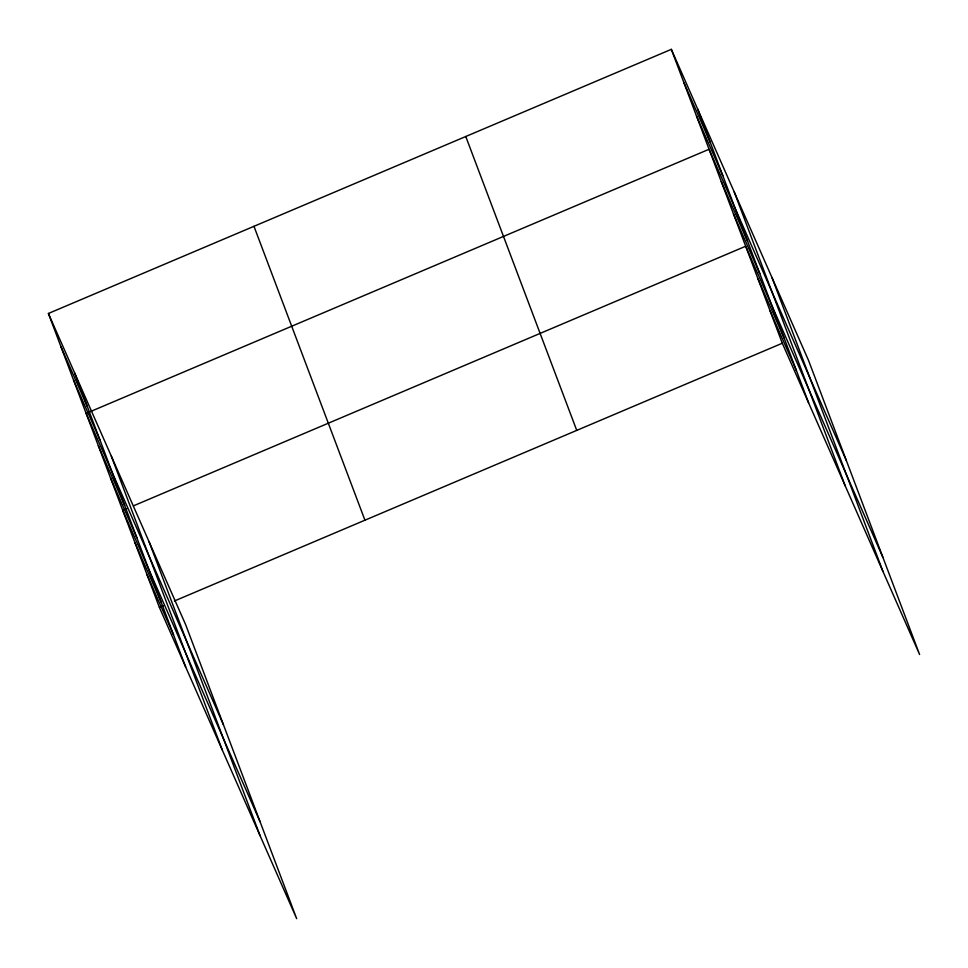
<?xml version="1.0" encoding="UTF-8"?>
<svg xmlns="http://www.w3.org/2000/svg" width="968" height="968" viewBox="0 0 968 968"><rect width="100%" height="100%" fill="white"/><g stroke="black" fill="none" stroke-linecap="round" stroke-linejoin="round"><path stroke-width="1.45" d="M48.4 313.475L185.699 624.771L296.668 918.656L159.369 607.359L48.4 313.475L671.332 49.344L808.631 360.641L919.6 654.525L782.301 343.229L671.332 49.344M126.856 508.636L122.754 510.378L260.053 821.675M133.717 505.732L745.675 246.247L882.985 557.544M159.369 607.359L163.483 605.617M174.446 600.971L782.301 343.229M683.904 82.643L710.21 142.284M696.488 115.954L722.781 175.595M846.359 460.562L709.06 149.266L86.128 413.396L223.427 724.693M721.269 181.585L747.574 241.226M733.478 213.916L759.783 273.557M757.884 278.566L784.189 338.207M770.092 310.897L796.398 370.538M60.972 346.786L87.277 406.427M73.556 380.085L99.861 439.726M98.337 445.728L124.642 505.369M110.546 478.047L136.851 537.688M134.963 542.709L161.257 602.35M147.16 575.028L173.466 634.669M772.004 277.586L882.973 571.471M734.264 192.027L845.233 485.912M697.638 108.973L808.607 402.857M465.765 136.5L576.734 430.385M253.967 226.306L364.936 520.191M149.072 541.729L260.041 835.614M111.332 456.17L222.301 750.043M74.705 373.116L185.674 667"/></g></svg>
